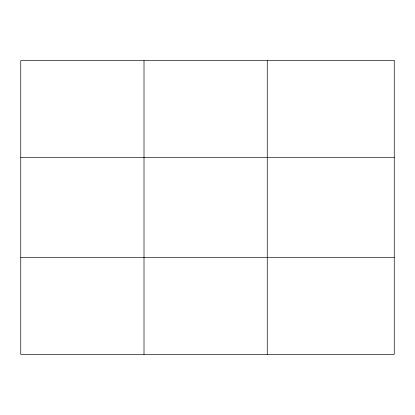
<?xml version="1.0" encoding="UTF-8"?>
<svg xmlns="http://www.w3.org/2000/svg" width="415" height="415" viewBox="0 0 415 415"><rect width="100%" height="100%" fill="white"/><g stroke="black" fill="none" stroke-linecap="round" stroke-linejoin="round"><path stroke-width="0.62" d="M144.005 60.647L144.005 354.353M267.26 60.647L267.26 354.353M20.75 157.57L394.25 157.57M20.75 257.43L394.25 257.43M394.25 60.647L394.25 354.353L20.75 354.353L20.75 60.647L394.25 60.647"/></g></svg>
